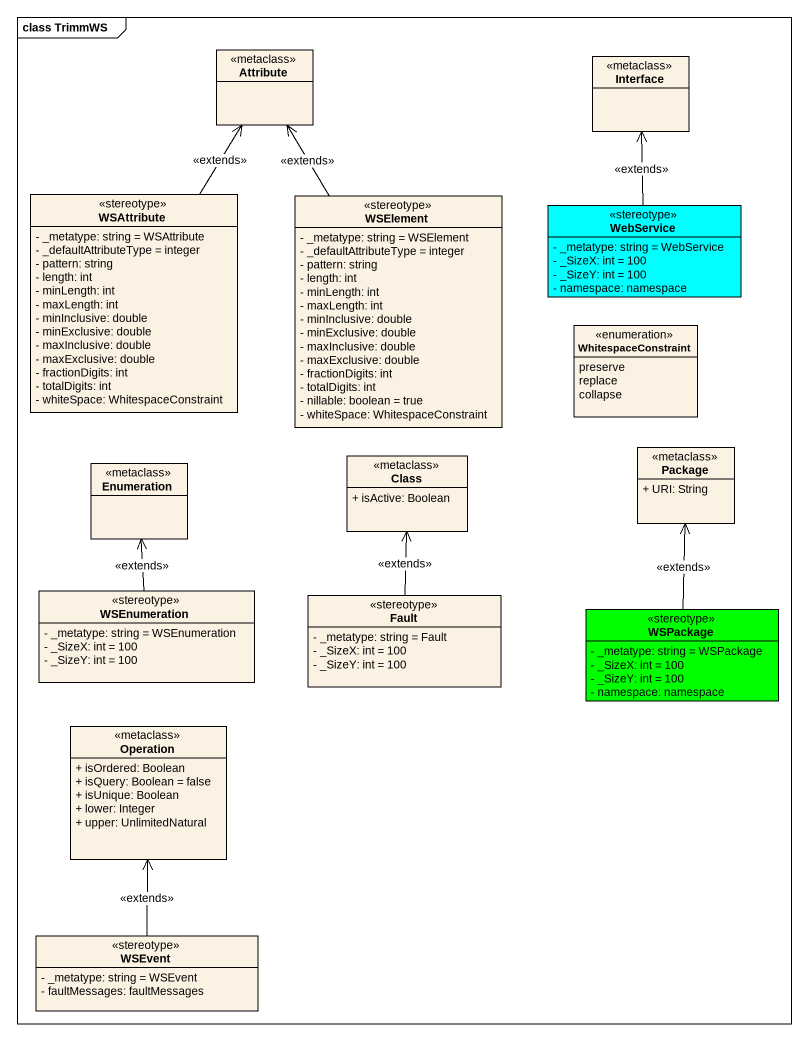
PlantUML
@startuml
mainframe class TrimmWS
hide circle
hide empty members
skinparam classAttributeIconSize 0
class Attribute <<metaclass>>
class "Interface" as Interface_ <<metaclass>>
class WSAttribute <<stereotype>> {
  - _metatype: string = WSAttribute
  - _defaultAttributeType = integer
  - pattern: string
  - length: int
  - minLength: int
  - maxLength: int
  - minInclusive: double
  - minExclusive: double
  - maxInclusive: double
  - maxExclusive: double
  - fractionDigits: int
  - totalDigits: int
  - whiteSpace: WhitespaceConstraint
}
class WSElement <<stereotype>> {
  - _metatype: string = WSElement
  - _defaultAttributeType = integer
  - pattern: string
  - length: int
  - minLength: int
  - maxLength: int
  - minInclusive: double
  - minExclusive: double
  - maxInclusive: double
  - maxExclusive: double
  - fractionDigits: int
  - totalDigits: int
  - nillable: boolean = true
  - whiteSpace: WhitespaceConstraint
}
class WebService <<stereotype>> #00FFFF {
  - _metatype: string = WebService
  - _SizeX: int = 100
  - _SizeY: int = 100
  - namespace: namespace
}
enum WhitespaceConstraint {
  preserve
  replace
  collapse
}
class "Package" as Package_ <<metaclass>> {
  + URI: String
}
class Enumeration <<metaclass>>
class "Class" as Class_ <<metaclass>> {
  + isActive: Boolean
}
class WSEnumeration <<stereotype>> {
  - _metatype: string = WSEnumeration
  - _SizeX: int = 100
  - _SizeY: int = 100
}
class Fault <<stereotype>> {
  - _metatype: string = Fault
  - _SizeX: int = 100
  - _SizeY: int = 100
}
class WSPackage <<stereotype>> #00FF00 {
  - _metatype: string = WSPackage
  - _SizeX: int = 100
  - _SizeY: int = 100
  - namespace: namespace
}
class Operation <<metaclass>> {
  + isOrdered: Boolean
  + isQuery: Boolean = false
  + isUnique: Boolean
  + lower: Integer
  + upper: UnlimitedNatural
}
class WSEvent <<stereotype>> {
  - _metatype: string = WSEvent
  - faultMessages: faultMessages
}
WSAttribute -up-> Attribute : <<extends>>
WSElement -up-> Attribute : <<extends>>
WebService -up-> Interface_ : <<extends>>
WSEnumeration -up-> Enumeration : <<extends>>
Fault -up-> Class_ : <<extends>>
WSPackage -up-> Package_ : <<extends>>
WSEvent -up-> Operation : <<extends>>
@enduml
